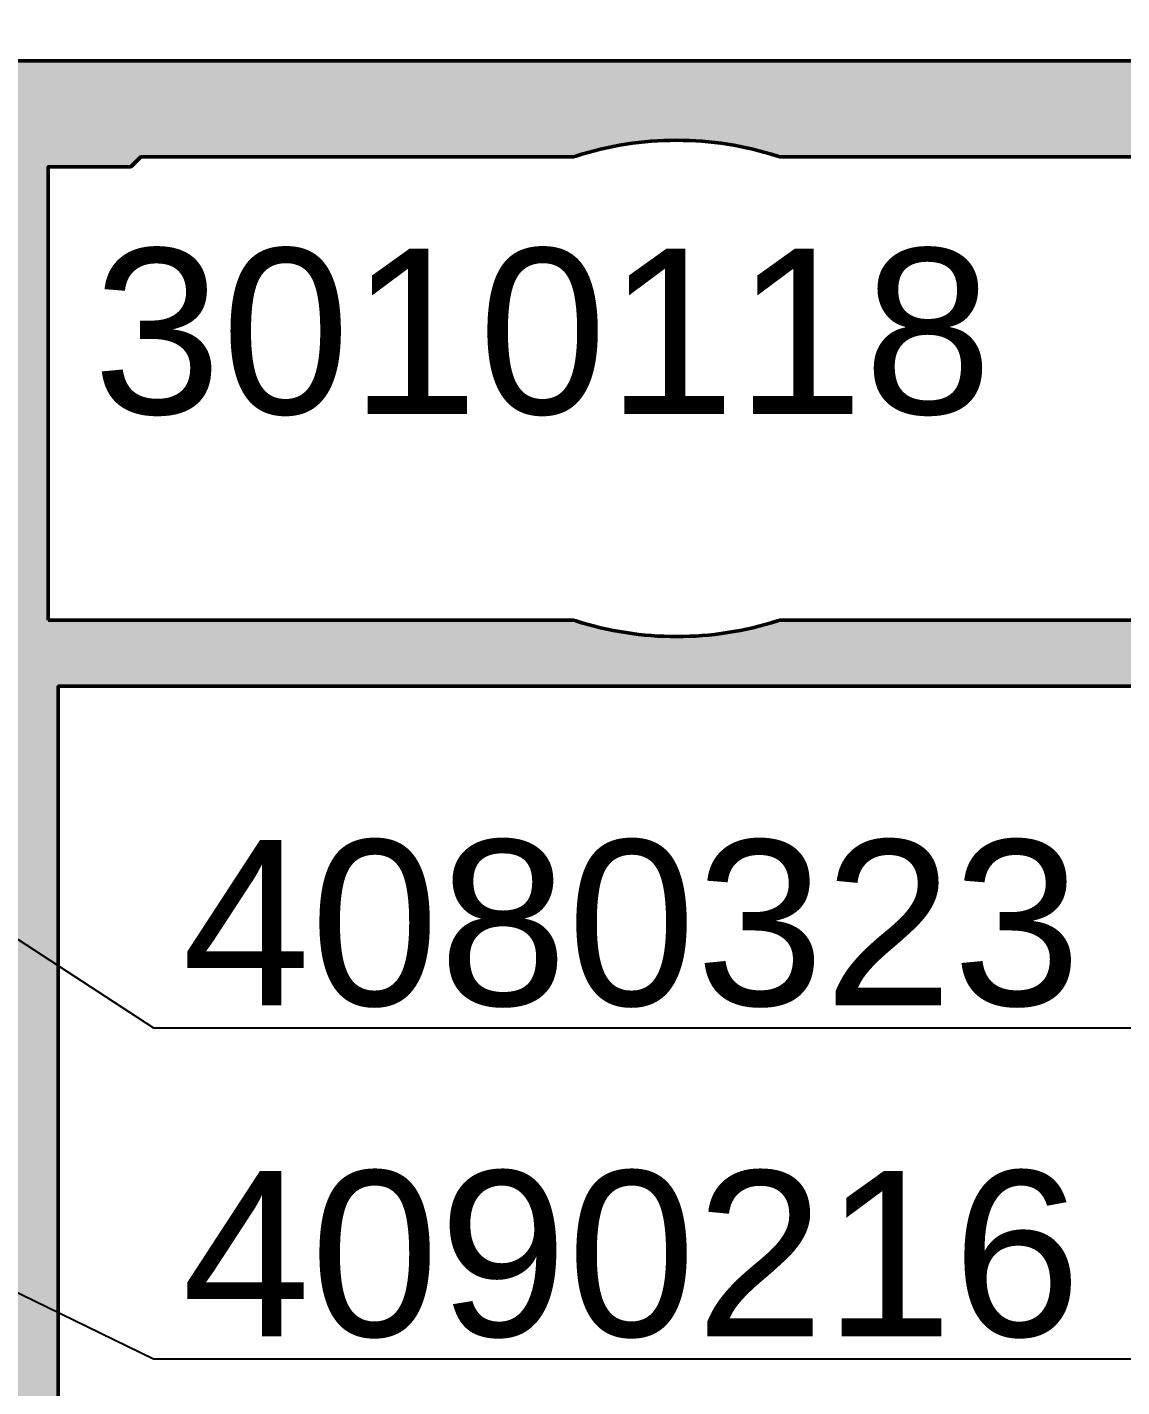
# Model space of a CAD drawing. Header units: millimetres. Extents: x -1 to 196, y 0 to 128.
# Drawn here: x 93.71 to 126.81, y 43.24 to 84.34 of the extents above; entities that cross this region are included whole.
import ezdxf

# ---------------------------------------------------------------- set-up
doc = ezdxf.new("R2010")
doc.units = ezdxf.units.MM
doc.header["$PDMODE"] = 3
doc.header["$PDSIZE"] = -2
for name, color, linetype, lineweight in [('AM_5', 3, 'Continuous', 25), ('AM_S', 7, 'Continuous', 50), ('Docu-AM_8', 1, 'Continuous', 25)]:
    doc.layers.add(name, color=color, linetype=linetype, lineweight=lineweight)
doc.styles.add('SBS_Standard', font='arial.ttf')
doc.styles.add('SWISS', font='swiss.ttf')
doc.dimstyles.new('SBS1-1$0', dxfattribs={"dimtxt": 2.5, "dimasz": 2.5, "dimexe": 1, "dimexo": 0, "dimgap": 1, "dimtad": 1, "dimtoh": 1, "dimdsep": 46, "dimtxsty": 'SBS_Standard', "dimcen": 0, "dimclrd": 256, "dimclre": 256, "dimclrt": 30, "dimadec": 1, "dimazin": 2, "dimtp": 0.1, "dimtm": 0.1, "dimtfac": 0.71, "dimtmove": 0, "dimatfit": 3, "dimfxl": 1, "dimlwd": -1, "dimlwe": -1, "dimarcsym": 1})

# ---------------------------------------------------------------- blocks, each defined once
blk = doc.blocks.new('B-3010118_docu_wos')
at = {"layer": 'Docu-AM_8'}
h = blk.add_hatch(color=256, dxfattribs=at)
edge = h.paths.add_edge_path()
edge.add_line((-1.03442056940482e-13, 1.000000000000077), (-1.029980715962331e-13, 48.99999999999994))
edge.add_line((-1.029980715962331e-13, 48.99999999999994), (0.9999999999998755, 50.00000000000004))
edge.add_line((0.9999999999998755, 50.00000000000004), (2.89583694396481, 50.00000000000001))
edge.add_arc((2.895836943964784, 47.99999999999913), 2.000000000000874, 45.00000000001671, 89.99999999999932, ccw=False)
edge.add_line((4.310050506338087, 49.41421356237326), (4.712132034355987, 49.0121320343556))
edge.add_line((4.712132034355987, 49.0121320343556), (4.500000000000227, 48.49999999999995))
edge.add_line((4.500000000000227, 48.49999999999995), (2.699999999999051, 48.50000000000001))
edge.add_line((2.699999999999051, 48.50000000000001), (2.700000000000049, 46.4999999999995))
edge.add_arc((3.700000000000047, 46.50000000000001), 0.9999999999999982, 180.0000000000293, 269.9999999999999)
edge.add_line((3.700000000000045, 45.50000000000001), (16.89999999999986, 45.50000000000001))
edge.add_line((16.89999999999986, 45.50000000000001), (16.89999999999986, 48.4999999999995))
edge.add_line((16.89999999999986, 48.4999999999995), (15.00000000000023, 48.50000000000006))
edge.add_line((15.00000000000023, 48.50000000000006), (15.00000000000023, 49.00000000000001))
edge.add_arc((16.00000000000021, 49.00000000000002), 0.9999999999999858, 89.99999999999272, 180.0000000000008, ccw=False)
edge.add_line((16.00000000000034, 50.00000000000001), (19.14886532022875, 49.99999999999982))
edge.add_line((19.14886532022875, 49.99999999999982), (19.58562960134768, 48.80000000000059))
edge.add_line((19.58562960134768, 48.80000000000059), (18.27926256615374, 48.79999999999995))
edge.add_line((18.27926256615374, 48.79999999999995), (18.49999999999974, 45.49999999999981))
edge.add_line((18.49999999999974, 45.49999999999981), (48.50000000000005, 45.50000000000684))
edge.add_line((48.50000000000005, 45.50000000000684), (48.72073743384539, 48.79999999999952))
edge.add_line((48.72073743384539, 48.79999999999952), (47.41437039865118, 48.80000000000012))
edge.add_line((47.41437039865118, 48.80000000000012), (47.8511346797708, 49.99999999999981))
edge.add_line((47.8511346797708, 49.99999999999981), (50.99999999999966, 50.00000000000001))
edge.add_arc((50.99999999999979, 49.00000000000002), 0.9999999999999858, -7.958078640513122e-13, 90.00000000000728, ccw=False)
edge.add_line((51.99999999999977, 49.00000000000001), (51.99999999999977, 48.50000000000006))
edge.add_line((51.99999999999977, 48.50000000000006), (50.10000000000014, 48.4999999999995))
edge.add_line((50.10000000000014, 48.4999999999995), (50.10000000000014, 45.50000000000001))
edge.add_line((50.10000000000014, 45.50000000000001), (63.29999999999995, 45.50000000000001))
edge.add_arc((63.29999999999995, 46.50000000000001), 1, 270, 359.9999999999707)
edge.add_line((64.29999999999995, 46.4999999999995), (64.30000000000095, 48.50000000000001))
edge.add_line((64.30000000000095, 48.50000000000001), (62.49999999999977, 48.49999999999995))
edge.add_line((62.49999999999977, 48.49999999999995), (62.28786796564401, 49.0121320343556))
edge.add_line((62.28786796564401, 49.0121320343556), (62.68994949366191, 49.41421356237326))
edge.add_arc((64.10416305603522, 47.99999999999913), 2.000000000000875, 90.0000000000008, 134.9999999999835, ccw=False)
edge.add_line((64.10416305603519, 50.00000000000001), (65.9999999999999, 50.00000000000001))
edge.add_line((65.9999999999999, 50.00000000000001), (66.99999999999977, 49.00000000000001))
edge.add_line((66.99999999999977, 49.00000000000001), (66.99999999999977, 1.000000000000007))
edge.add_line((66.99999999999977, 1.000000000000009), (65.99999999999991, 6.661338147750939e-16))
edge.add_line((65.99999999999991, 6.38623823671004e-16), (64.10416305603519, 5.329070518200751e-15))
edge.add_arc((64.10416305603522, 2.000000000000877), 2.000000000000871, 225.0000000000165, 269.9999999999992, ccw=False)
edge.add_line((62.68994949366191, 0.5857864376267568), (62.28786796564401, 0.987867965644412))
edge.add_line((62.28786796564401, 0.987867965644412), (62.49999999999977, 1.500000000000062))
edge.add_line((62.49999999999977, 1.500000000000062), (64.30000000000095, 1.500000000000005))
edge.add_line((64.30000000000095, 1.500000000000005), (64.29999999999995, 3.500000000000517))
edge.add_arc((63.29999999999995, 3.500000000000005), 1, 2.931199194436777e-11, 90)
edge.add_line((63.29999999999995, 4.500000000000005), (50.10000000000014, 4.500000000000005))
edge.add_line((50.10000000000014, 4.500000000000005), (50.10000000000014, 1.500000000000515))
edge.add_line((50.10000000000014, 1.500000000000515), (51.99999999999977, 1.499999999999948))
edge.add_line((51.99999999999977, 1.499999999999948), (51.99999999999977, 1.000000000000005))
edge.add_arc((50.99999999999979, 0.9999999999999895), 0.9999999999999858, -90.00000000000728, 9.094947017729282e-13, ccw=False)
edge.add_line((50.99999999999966, 1.998401444325282e-15), (47.8511346797708, 1.998517131957586e-13))
edge.add_line((47.8511346797708, 1.998517131957586e-13), (47.4143703986512, 1.199999999999889))
edge.add_line((47.4143703986512, 1.199999999999889), (48.72073743384539, 1.200000000000492))
edge.add_line((48.72073743384539, 1.200000000000492), (48.50000000000006, 4.49999999999317))
edge.add_line((48.50000000000006, 4.49999999999317), (18.49999999999974, 4.50000000000021))
edge.add_line((18.49999999999974, 4.50000000000021), (18.27926256615374, 1.200000000000069))
edge.add_line((18.27926256615374, 1.200000000000069), (19.58562960134768, 1.199999999999422))
edge.add_line((19.58562960134768, 1.199999999999422), (19.14886532022875, 1.976196983832779e-13))
edge.add_line((19.14886532022875, 1.977224148145708e-13), (16.00000000000034, 1.998401444325282e-15))
edge.add_arc((16.00000000000021, 0.9999999999999895), 0.9999999999999875, 179.9999999999991, 270.00000000000733, ccw=False)
edge.add_line((15.00000000000023, 1.000000000000005), (15.00000000000023, 1.499999999999948))
edge.add_line((15.00000000000023, 1.499999999999948), (16.89999999999987, 1.500000000000515))
edge.add_line((16.89999999999987, 1.500000000000515), (16.89999999999986, 4.500000000000005))
edge.add_line((16.89999999999986, 4.500000000000005), (3.700000000000045, 4.500000000000005))
edge.add_arc((3.700000000000047, 3.500000000000007), 0.9999999999999982, 90.0000000000001, 179.9999999999708)
edge.add_line((2.700000000000049, 3.500000000000517), (2.699999999999051, 1.500000000000005))
edge.add_line((2.699999999999051, 1.500000000000005), (4.500000000000227, 1.500000000000062))
edge.add_line((4.500000000000227, 1.500000000000062), (4.712132034355987, 0.987867965644412))
edge.add_line((4.712132034355987, 0.987867965644412), (4.310050506338087, 0.5857864376267568))
edge.add_arc((2.895836943964784, 2.000000000000877), 2.000000000000871, 270.0000000000007, 314.99999999998346, ccw=False)
edge.add_line((2.89583694396481, 5.329070518200751e-15), (0.9999999999998763, -3.209471837271603e-14))
edge.add_line((0.9999999999998763, -3.209471837271603e-14), (-1.034727858950646e-13, 1.000000000000077))
h.paths.add_polyline_path([(48.10000002715257, 43.70000000000687), (18.89999997284858, 43.69999999999985), (18.89999997284858, 6.300000000000171), (48.10000002715257, 6.299999999993149)], flags=0)
edge = h.paths.add_edge_path(flags=0)
edge.add_line((16.90000020798141, 44.00000000000293), (3.199999999999477, 44.00000000000009))
edge.add_line((3.199999999999477, 44.00000000000009), (3.199999999999547, 41.49999999999988))
edge.add_line((3.199999999999547, 41.49999999999988), (2.899999999999908, 41.2000000000001))
edge.add_line((2.899999999999908, 41.2000000000001), (2.900000000001242, 28.12347523777213))
edge.add_line((2.900000000001242, 28.12347523777213), (2.876190476191719, 28.04910677972994))
edge.add_arc((12.40000000000122, 25.00000000000001), 9.999999999999982, 162.2472098380533, 197.7527901619468)
edge.add_line((2.876190476191724, 21.95089322027006), (2.900000000001244, 21.87652476222787))
edge.add_line((2.900000000001244, 21.87652476222787), (2.900000000000598, 8.800000000000196))
edge.add_line((2.900000000000598, 8.800000000000196), (3.199999999999546, 8.500000000000137))
edge.add_line((3.199999999999546, 8.500000000000137), (3.199999999999477, 5.999999999999932))
edge.add_line((3.199999999999477, 5.999999999999932), (16.90000020797842, 6.000000000000018))
edge.add_line((16.90000020797842, 6.000000000000018), (16.90000020689833, 21.87652476222788))
edge.add_line((16.90000020689833, 21.87652476222788), (16.92380973070785, 21.95089322027007))
edge.add_arc((7.400000206898351, 25), 9.999999999999975, 342.2472098380533, 377.7527901619468)
edge.add_line((16.92380973070784, 28.04910677972996), (16.90000020689832, 28.12347523777214))
edge.add_line((16.90000020689832, 28.12347523777214), (16.90000020798141, 44.00000000000293))
edge = h.paths.add_edge_path(flags=0)
edge.add_line((63.80000000000007, 44.00000000000009), (50.09999979201653, 43.99999999999999))
edge.add_line((50.09999979201653, 43.99999999999999), (50.0999997931026, 28.12347523777213))
edge.add_line((50.0999997931026, 28.12347523777213), (50.07619026929307, 28.04910677972994))
edge.add_arc((59.59999979310258, 25.00000000000001), 9.999999999999988, 162.2472098380533, 197.7527901619468)
edge.add_line((50.07619026929308, 21.95089322027006), (50.0999997931026, 21.87652476222787))
edge.add_line((50.0999997931026, 21.87652476222787), (50.09999979201653, 6.000000000000032))
edge.add_line((50.09999979201653, 6.000000000000031), (63.80000000000007, 5.999999999999932))
edge.add_line((63.80000000000007, 5.999999999999932), (63.8, 8.500000000000139))
edge.add_line((63.8, 8.500000000000139), (64.09999999999964, 8.79999999999992))
edge.add_line((64.09999999999964, 8.79999999999992), (64.09999999999968, 21.87652476222787))
edge.add_line((64.09999999999968, 21.87652476222787), (64.1238095238092, 21.95089322027007))
edge.add_arc((54.59999999999968, 25.00000000000001), 9.999999999999996, 342.2472098380533, 377.7527901619467)
edge.add_line((64.1238095238092, 28.04910677972994), (64.09999999999968, 28.12347523777213))
edge.add_line((64.09999999999968, 28.12347523777213), (64.09999999999964, 41.20000000000012))
edge.add_line((64.09999999999964, 41.20000000000012), (63.8, 41.49999999999988))
edge.add_line((63.8, 41.49999999999988), (63.80000000000007, 44.00000000000009))
at = {"layer": 'AM_S'}
blk.add_lwpolyline([(-1.03442056940482e-13, 1.000000000000077), (-1.029980715962331e-13, 48.99999999999994), (0.9999999999998755, 50.00000000000004), (2.89583694396481, 50.00000000000001, -0.1989123673795796), (4.310050506338087, 49.41421356237326), (4.712132034355987, 49.0121320343556), (4.500000000000227, 48.49999999999995), (2.699999999999051, 48.50000000000001), (2.700000000000049, 46.4999999999995, 0.4142135623729452), (3.700000000000045, 45.50000000000001), (16.89999999999986, 45.50000000000001), (16.89999999999986, 48.4999999999995), (15.00000000000023, 48.50000000000006), (15.00000000000023, 49.00000000000001, -0.4142135623731367), (16.00000000000034, 50.00000000000001), (19.14886532022875, 49.99999999999982), (19.58562960134768, 48.80000000000059), (18.27926256615374, 48.79999999999995), (18.49999999999974, 45.49999999999981), (48.50000000000005, 45.50000000000684)], format="xyb", dxfattribs=at)
for points in [[(16.90000020798141, 44.00000000000293), (3.199999999999477, 44.00000000000009), (3.199999999999547, 41.49999999999988), (2.899999999999908, 41.2000000000001), (2.900000000001242, 28.12347523777213), (2.876190476191719, 28.04910677972994, 0.156173761888607), (2.876190476191724, 21.95089322027006), (2.900000000001244, 21.87652476222787), (2.900000000000598, 8.800000000000196), (3.199999999999546, 8.500000000000137), (3.199999999999477, 5.999999999999932), (16.90000020797842, 6.000000000000018), (16.90000020689833, 21.87652476222788), (16.92380973070785, 21.95089322027007, 0.1561737618886073), (16.92380973070784, 28.04910677972996), (16.90000020689832, 28.12347523777214), (16.90000020798141, 44.00000000000293, 0.4142135639635789)], [(48.10000002715257, 43.70000000000687), (18.89999997284858, 43.69999999999985), (18.89999997284858, 6.300000000000171), (48.10000002715257, 6.299999999993149), (48.10000002715257, 43.70000000000687, 0.4142135623731638)]]:
    blk.add_lwpolyline(points, format="xyb", close=True, dxfattribs=at)
blk = doc.blocks.new('*D43')
at = {"layer": 'AM_5', "transparency": 16777216}
for p, q in [((80.34427596157667, 52.8186444579369), (80.34427596157667, 110.5)), ((88.34427596157667, 80.42280751397266), (88.34427596157667, 110.5)), ((75.34427596157667, 108.5), (70.34427596157667, 108.5)), ((88.34427596157667, 108.5), (80.34427596157667, 108.5)), ((93.34427596157667, 108.5), (98.34427596157667, 108.5))]:
    blk.add_line(p, q, dxfattribs=at)
for points in [[(75.34427596157667, 109.3333333333333), (75.34427596157667, 107.6666666666667), (80.34427596157667, 108.5)], [(93.34427596157667, 109.3333333333333), (93.34427596157667, 107.6666666666667), (88.34427596157667, 108.5)]]:
    blk.add_solid(points, dxfattribs=at)
at = {"layer": 'Defpoints', "color": 0, "transparency": 16777216}
for p in [(80.34427596157667, 108.5), (88.34427596157667, 80.42280751397266), (80.34427596157667, 52.8186444579369)]:
    blk.add_point(p, dxfattribs=at)
at = {"layer": 'AM_5', "color": 30, "transparency": 16777216, "insert": (84.34427596157667, 113.0528649386085), "char_height": 5, "attachment_point": 5, "style": 'SBS_Standard'}
blk.add_mtext('8', dxfattribs=at)
blk = doc.blocks.new('*D46')
at = {"layer": 'AM_5', "transparency": 16777216}
for p, q in [((88.34427596157667, 80.42280751397266), (88.34427596157667, 122.2000000000007)), ((138.3442759615785, 80.42280751397266), (138.3442759615785, 122.2000000000007)), ((93.34427596157667, 120.2000000000007), (133.3442759615785, 120.2000000000007))]:
    blk.add_line(p, q, dxfattribs=at)
for points in [[(93.34427596157667, 121.0333333333341), (93.34427596157667, 119.3666666666674), (88.34427596157667, 120.2000000000007)], [(133.3442759615785, 121.0333333333341), (133.3442759615785, 119.3666666666674), (138.3442759615785, 120.2000000000007)]]:
    blk.add_solid(points, dxfattribs=at)
at = {"layer": 'Defpoints', "color": 0, "transparency": 16777216}
for p in [(138.3442759615785, 120.2000000000007), (88.34427596157667, 80.42280751397266), (138.3442759615785, 80.42280751397266)]:
    blk.add_point(p, dxfattribs=at)
at = {"layer": 'AM_5', "color": 30, "transparency": 16777216, "insert": (113.3442759615776, 124.7528649386092), "char_height": 5, "attachment_point": 5, "style": 'SBS_Standard'}
blk.add_mtext('50', dxfattribs=at)

msp = doc.modelspace()

# ---------------------------------------------------------------- linework, layer by layer
at = {"layer": 'AM_5', "color": 3}
for points in [[(88.14427596157594, 60.20725748725818), (97.52876335616503, 54.09218296160907), (130.8063267931023, 54.09218296160907), (138.5442759615774, 60.43258614397564)], [(91.91186357784255, 46.8186444579369), (97.52876335616503, 44.09218296160907), (130.8063267931023, 44.09218296160907), (134.90667216515, 46.8186444579369)]]:
    msp.add_lwpolyline(points, dxfattribs=at)

# ---------------------------------------------------------------- block references
at = {"xscale": -1, "rotation": 90}
msp.add_blockref('B-3010118_docu_wos', (138.3442759615785, 83.3186444579369), dxfattribs=at)

# ---------------------------------------------------------------- texts
at = {"layer": 'AM_5', "color": 30, "style": 'SWISS'}
for s, p in [('3010118', (95.69585409285293, 72.64749968125034)), ('4080323', (98.38487279051634, 54.76762142533335)), ('4090216', (98.38487279051634, 44.76762142533335))]:
    msp.add_text(s, height=5, dxfattribs=at).set_placement(p)

# ---------------------------------------------------------------- dimensions: what is measured, and where the dimension line sits
at = {"layer": 'AM_5'}
dim = msp.add_linear_dim(base=(138.3442759615785, 120.2000000000007), p1=(88.34427596157667, 80.42280751397266), p2=(138.3442759615785, 80.42280751397266), dimstyle='SBS1-1$0', override={"dimscale": 2}, dxfattribs=at)
dim.commit()
dim.dimension.update_dxf_attribs({"geometry": '*D46', "text_midpoint": (113.3442759615776, 124.7528649386092)})
dim = msp.add_linear_dim(base=(80.34427596157667, 108.5), p1=(88.34427596157667, 80.42280751397266), p2=(80.34427596157667, 52.8186444579369), angle=180, dimstyle='SBS1-1$0', override={"dimscale": 2}, dxfattribs=at)
dim.commit()
dim.dimension.update_dxf_attribs({"geometry": '*D43', "text_midpoint": (84.34427596157667, 113.0528649386085)})

doc.saveas('drawing.dxf')
